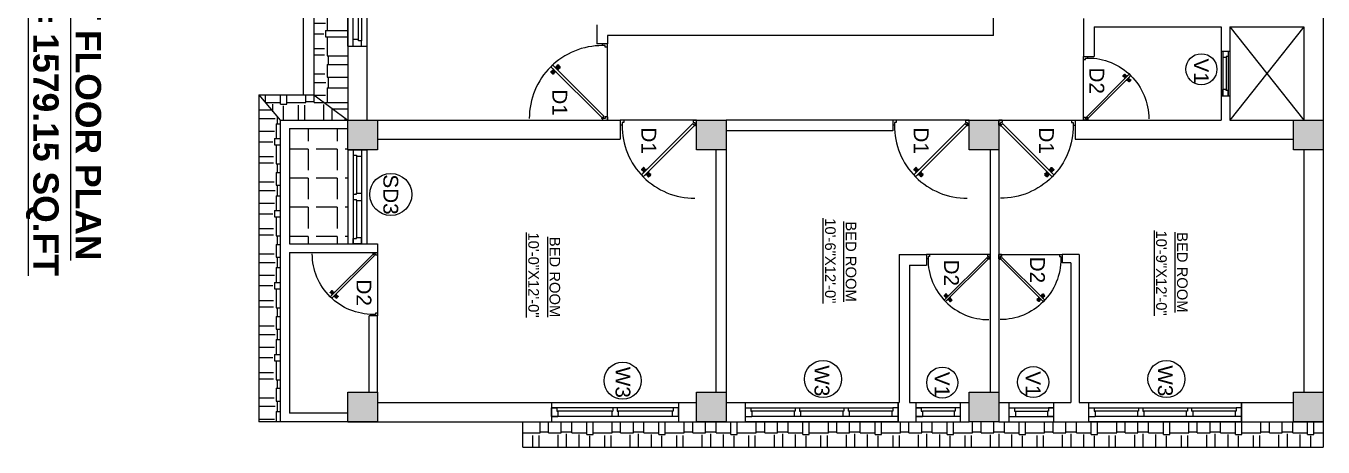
# Model space of a CAD drawing. Header units: inches. Extents: x 1397 to 20304, y -27267 to -746.
# Drawn here: x 18071 to 18683, y -19488 to -19289 of the extents above; entities that cross this region are included whole.
import ezdxf

# ---------------------------------------------------------------- set-up
doc = ezdxf.new("R2010")
doc.units = ezdxf.units.IN
doc.header["$LTSCALE"] = 17
doc.header["$MEASUREMENT"] = 0
for name, color, linetype, lineweight in [('25 BOT BAR', 12, 'Continuous', 25), ('DOOR & WIN', 1, 'Continuous', 25), ('OUTLINE', 1, 'Continuous', 25), ('PUERTAS', 7, 'Continuous', 9), ('TEXT', 231, 'Continuous', 20), ('WINDOW FRAME PLAN', 162, 'Continuous', 18)]:
    doc.layers.add(name, color=color, linetype=linetype, lineweight=lineweight)
doc.styles.add('DIMTEXT', font='arial.ttf', dxfattribs={"height": 6})
pattern_1 = [(360, (37076.872, -9005.189), (25.5, 12), [6, -5, 7, -3, 9, -4]), (360, (37082.872, -9004.689), (25.5, 12), [5, -19, 4, -6]), (360, (37094.872, -9005.939), (25.5, 12), [3, -31]), (90, (37076.872, -9005.189), (-8.5, 12), [11.5, -36.5]), (90, (37082.872, -9005.189), (-8.5, 12), [11.25, -36.75]), (90, (37087.872, -9005.189), (-8.5, 12), [10.5, -37.5]), (90, (37094.872, -9005.939), (-8.5, 12), [11.5, -36.5]), (90, (37097.872, -9005.939), (-8.5, 12), [11.5, -36.5]), (90, (37106.872, -9005.189), (-8.5, 12), [11, -37])]
pattern_2 = [(270, (37076.872, -9005.189), (12, -25.5), [6, -5, 7, -3, 9, -4]), (270, (37077.372, -9011.189), (12, -25.5), [5, -19, 4, -6]), (270, (37076.122, -9023.189), (12, -25.5), [3, -31]), (360, (37076.872, -9005.189), (12, 8.5), [11.5, -36.5]), (360, (37076.872, -9011.189), (12, 8.5), [11.25, -36.75]), (360, (37076.872, -9016.189), (12, 8.5), [10.5, -37.5]), (360, (37076.122, -9023.189), (12, 8.5), [11.5, -36.5]), (360, (37076.122, -9026.189), (12, 8.5), [11.5, -36.5]), (360, (37076.872, -9035.189), (12, 8.5), [11, -37])]

# ---------------------------------------------------------------- blocks, each defined once
blk = doc.blocks.new('ffddd')
at = {"layer": 'DOOR & WIN'}
for p, q in [((-13345.31, -2388.07), (-13345.31, -2316.07)), ((-13336.31, -2316.07), (-13345.31, -2316.07)), ((-13336.31, -2316.07), (-13336.31, -2388.07)), ((-13336.31, -2388.07), (-13345.31, -2388.07)), ((-13336.31, -2388.07), (-13345.31, -2388.07))]:
    blk.add_line(p, q, dxfattribs=at)
at = {"layer": 'WINDOW FRAME PLAN'}
for p, q in [((-13342.81, -2316.07), (-13342.81, -2318.57)), ((-13342.81, -2385.57), (-13342.81, -2318.57)), ((-13342.81, -2318.57), (-13341.31, -2318.57)), ((-13341.31, -2318.57), (-13341.31, -2319.07)), ((-13338.81, -2316.07), (-13338.81, -2319.07)), ((-13341.31, -2319.07), (-13341.31, -2339.57)), ((-13341.31, -2319.07), (-13338.81, -2319.07)), ((-13338.81, -2319.07), (-13338.81, -2385.07)), ((-13342.81, -2339.57), (-13341.31, -2339.57)), ((-13342.81, -2341.57), (-13341.31, -2341.57)), ((-13341.31, -2339.07), (-13338.81, -2339.07)), ((-13341.31, -2341.57), (-13341.31, -2342.07)), ((-13341.31, -2341.57), (-13341.31, -2362.57)), ((-13341.31, -2342.07), (-13338.81, -2342.07)), ((-13342.81, -2362.57), (-13341.31, -2362.57)), ((-13342.81, -2364.57), (-13341.31, -2364.57)), ((-13341.31, -2362.07), (-13338.81, -2362.07)), ((-13341.31, -2362.57), (-13341.31, -2362.07)), ((-13341.31, -2364.57), (-13341.31, -2385.57)), ((-13341.31, -2365.07), (-13338.81, -2365.07)), ((-13342.81, -2388.07), (-13342.81, -2385.57)), ((-13342.81, -2385.57), (-13341.31, -2385.57)), ((-13341.31, -2385.07), (-13338.81, -2385.07)), ((-13341.31, -2385.57), (-13341.31, -2385.07)), ((-13338.81, -2388.07), (-13338.81, -2385.07))]:
    blk.add_line(p, q, dxfattribs=at)
blk = doc.blocks.new('3ft')
at = {"layer": 'PUERTAS', "color": 6}
for p, q in [((1.01, 2.52), (25.23, 26.74)), ((26.05, 25.92), (1.77, 1.64)), ((26.05, 25.92), (25.23, 26.74)), ((0, 2.4), (0, 0)), ((0.72, 2.4), (0, 2.4)), ((1.6, 0), (0, 0)), ((0.72, 1.52), (0.72, 2.44)), ((0.8, 1.52), (0.72, 1.52)), ((0.8, 1.52), (0.8, 2.41)), ((0.8, 1.2), (0.8, 1.52)), ((1.6, 1.2), (0.8, 1.2)), ((1.57, 1.84), (0.94, 2.47)), ((1.63, 1.89), (0.97, 2.55)), ((1.63, 1.89), (1.57, 1.84)), ((1.77, 1.64), (1.57, 1.84)), ((1.6, 0), (1.6, 1.2)), ((34.4, 0), (34.4, 1.2)), ((34.4, 1.2), (35.2, 1.2)), ((34.4, 0), (36, 0)), ((35.2, 1.2), (35.2, 2.4)), ((35.2, 2.4), (36, 2.4)), ((36, 0), (36, 2.4))]:
    blk.add_line(p, q, dxfattribs=at)
at = {"layer": 'PUERTAS', "color": 8}
for p, q in [((22.57, 24.94), (21.65, 25.68)), ((22.63, 24.99), (21.69, 25.75)), ((22.74, 25.1), (21.84, 25.9)), ((22.13, 26.28), (21.98, 26.13)), ((22.88, 25.24), (22.01, 26.06)), ((22.13, 26.28), (22.27, 26.42)), ((22.29, 26.41), (22.27, 26.42)), ((23.16, 25.52), (22.34, 26.39)), ((23.3, 25.66), (22.5, 26.56)), ((23.41, 25.77), (22.65, 26.71)), ((22.69, 24.32), (23.02, 24.83)), ((23.46, 25.83), (22.72, 26.75)), ((22.95, 24.96), (22.84, 25.07)), ((22.98, 24.99), (22.86, 25.1)), ((23.03, 25.04), (22.91, 25.15)), ((22.91, 24.53), (23.1, 24.91)), ((23.11, 25.12), (22.99, 25.23)), ((23.13, 24.76), (23.18, 24.99)), ((23.28, 25.3), (23.17, 25.41)), ((23.36, 25.37), (23.25, 25.49)), ((23.31, 24.94), (23.28, 25.08)), ((23.41, 25.43), (23.3, 25.54)), ((23.46, 25.09), (23.32, 25.13)), ((23.44, 25.45), (23.33, 25.56)), ((23.64, 25.27), (23.41, 25.22)), ((23.87, 25.49), (23.49, 25.3)), ((24.08, 25.71), (23.57, 25.38)), ((24.8, 24.56), (24.61, 24.18)), ((25.02, 24.77), (24.68, 24.26)), ((23.63, 23.38), (24.14, 23.72)), ((23.84, 23.6), (24.22, 23.79)), ((24.07, 23.82), (24.3, 23.88)), ((24.25, 24), (24.39, 23.97)), ((24.25, 23.26), (24.99, 22.34)), ((24.27, 23.64), (24.38, 23.53)), ((24.3, 23.67), (24.41, 23.56)), ((24.3, 23.32), (25.06, 22.38)), ((24.35, 23.72), (24.46, 23.61)), ((24.4, 24.15), (24.43, 24.01)), ((24.41, 23.43), (25.2, 22.53)), ((24.43, 23.8), (24.54, 23.69)), ((24.58, 24.33), (24.52, 24.1)), ((24.55, 23.57), (25.37, 22.7)), ((24.6, 23.97), (24.72, 23.86)), ((24.68, 24.05), (24.79, 23.94)), ((24.73, 24.1), (24.85, 23.99)), ((24.76, 24.13), (24.87, 24.02)), ((24.83, 23.85), (25.7, 23.03)), ((24.97, 23.99), (25.87, 23.2)), ((25.08, 24.1), (26.02, 23.34)), ((25.14, 24.15), (26.06, 23.41)), ((25.58, 22.82), (25.43, 22.67)), ((25.58, 22.82), (25.73, 22.97)), ((25.72, 22.98), (25.73, 22.97)), ((0, 0), (36, 0))]:
    blk.add_line(p, q, dxfattribs=at)
at = {"layer": 'PUERTAS', "color": 1}
for p, q in [((21.67, 25.73), (22.17, 26.23)), ((22.49, 24.95), (21.67, 25.61)), ((21.7, 25.82), (22.14, 26.26)), ((21.73, 25.79), (21.7, 25.82)), ((22.58, 26.7), (22.14, 26.26)), ((22.67, 26.73), (22.17, 26.23)), ((22.61, 26.67), (22.58, 26.7)), ((22.6, 24.96), (23.02, 25.38)), ((22.61, 24.25), (22.92, 24.72)), ((22.7, 25.07), (22.71, 25.06)), ((23.45, 25.91), (22.79, 26.73)), ((22.82, 25.06), (23.08, 25.32)), ((22.94, 24.95), (22.83, 25.07)), ((22.92, 24.72), (22.92, 24.72)), ((22.93, 24.94), (23.19, 25.21)), ((22.93, 24.84), (22.93, 24.83)), ((23.44, 25.81), (23.02, 25.38)), ((23.34, 25.58), (23.08, 25.32)), ((23.46, 25.47), (23.19, 25.21)), ((23.33, 25.7), (23.34, 25.69)), ((23.45, 25.46), (23.33, 25.57)), ((23.57, 25.47), (23.57, 25.47)), ((24.15, 25.79), (23.68, 25.48)), ((23.68, 25.48), (23.68, 25.48)), ((24.27, 25.78), (24.26, 25.79)), ((25.1, 24.84), (24.79, 24.38)), ((25.09, 24.96), (25.1, 24.95)), ((22.62, 24.13), (22.61, 24.14)), ((23.44, 23.31), (23.45, 23.3)), ((23.56, 23.3), (24.03, 23.61)), ((24.03, 23.61), (24.03, 23.62)), ((24.14, 23.62), (24.14, 23.62)), ((24.25, 23.62), (24.51, 23.89)), ((24.26, 23.29), (24.69, 23.71)), ((24.26, 23.63), (24.37, 23.52)), ((24.26, 23.18), (24.92, 22.37)), ((24.37, 23.52), (24.63, 23.77)), ((24.37, 23.4), (24.37, 23.4)), ((24.78, 24.15), (24.51, 23.89)), ((24.89, 24.03), (24.63, 23.77)), ((25.11, 24.14), (24.69, 23.71)), ((24.77, 24.14), (24.88, 24.03)), ((24.79, 24.38), (24.78, 24.37)), ((24.78, 24.26), (24.78, 24.26)), ((25, 24.03), (25, 24.03)), ((25.04, 22.36), (25.54, 22.86)), ((25.1, 22.42), (25.13, 22.39)), ((25.13, 22.39), (25.57, 22.83)), ((25.22, 24.14), (26.03, 23.48)), ((26.04, 23.37), (25.54, 22.86)), ((26.01, 23.27), (25.57, 22.83)), ((25.98, 23.3), (26.01, 23.27))]:
    blk.add_line(p, q, dxfattribs=at)
at = {"layer": 'PUERTAS', "color": 2}
for p, q in [((21.99, 26.11), (21.98, 26.13)), ((25.42, 22.68), (25.43, 22.67))]:
    blk.add_line(p, q, dxfattribs=at)
at = {"layer": 'PUERTAS', "color": 6}
for radius in [0.155, 0.0752]:
    blk.add_circle((0.82, 2.56), radius, dxfattribs=at)
blk.add_arc((0.82, 2.56), 34.38, 359.72845, 90.03333, dxfattribs=at)
at = {"layer": 'PUERTAS', "color": 1}
for centre, start, end in [((22.54, 25.01), 231.07637, 315), ((22.73, 26.68), 38.92363, 135), ((22.77, 25.12), 225, 315), ((22.99, 24.89), 135, 219.74275), ((22.87, 24.78), 315, 39.74275), ((23.28, 25.63), 315, 45), ((23.39, 25.86), 315, 38.92363), ((23.51, 25.41), 50.25725, 135), ((23.62, 25.53), 230.25725, 315), ((24.2, 25.73), 45, 135), ((25.04, 24.89), 315, 45), ((22.67, 24.2), 135, 225), ((23.51, 23.36), 225, 315), ((24.09, 23.56), 50.25725, 135), ((24.2, 23.68), 230.25725, 315), ((24.32, 23.23), 135, 218.92363), ((24.42, 23.46), 135, 225), ((24.84, 24.31), 135, 219.74275), ((24.72, 24.21), 315, 39.74275), ((24.94, 23.98), 45, 135), ((24.98, 22.42), 218.92363, 315), ((25.17, 24.08), 51.07637, 135), ((25.98, 23.42), 315, 51.07637)]:
    blk.add_arc(centre, 0.08, start, end, dxfattribs=at)
blk = doc.blocks.new('*U2802')
at = {"color": 3, "xscale": -1}
blk.add_blockref('3ft', (42, 0), dxfattribs=at)
blk = doc.blocks.new('2ft6in')
at = {"layer": 'PUERTAS', "color": 2}
for p, q in [((0.84, 2.1), (21.02, 22.28)), ((21.71, 21.6), (1.47, 1.37)), ((18.33, 21.76), (18.31, 21.77)), ((21.71, 21.6), (21.02, 22.28)), ((21.18, 18.9), (21.2, 18.89)), ((0, 2), (0, 0)), ((0.6, 2), (0, 2)), ((1.33, 0), (0, 0)), ((0.6, 1.26), (0.6, 2.04)), ((0.67, 1.26), (0.6, 1.26)), ((0.67, 1.26), (0.67, 2.01)), ((0.67, 1), (0.67, 1.26)), ((1.33, 1), (0.67, 1)), ((1.31, 1.53), (0.79, 2.06)), ((1.36, 1.58), (0.81, 2.12)), ((1.36, 1.58), (1.31, 1.53)), ((1.47, 1.37), (1.31, 1.53)), ((1.33, 0), (1.33, 1)), ((28.67, 0), (28.67, 1)), ((28.67, 1), (29.33, 1)), ((28.67, 0), (30, 0)), ((29.33, 1), (29.33, 2)), ((29.33, 2), (30, 2)), ((30, 0), (30, 2))]:
    blk.add_line(p, q, dxfattribs=at)
at = {"layer": 'PUERTAS', "color": 8}
for p, q in [((18.81, 20.78), (18.04, 21.4)), ((18.86, 20.83), (18.08, 21.46)), ((18.95, 20.92), (18.2, 21.58)), ((18.44, 21.9), (18.31, 21.77)), ((19.07, 21.03), (18.34, 21.72)), ((18.44, 21.9), (18.56, 22.02)), ((18.58, 22.01), (18.56, 22.02)), ((19.3, 21.26), (18.61, 22)), ((19.42, 21.38), (18.75, 22.14)), ((19.51, 21.48), (18.88, 22.26)), ((18.91, 20.27), (19.19, 20.69)), ((19.55, 21.53), (18.93, 22.3)), ((19.13, 20.8), (19.03, 20.9)), ((19.15, 20.82), (19.05, 20.92)), ((19.09, 20.44), (19.25, 20.76)), ((19.19, 20.87), (19.1, 20.96)), ((19.25, 20.93), (19.16, 21.02)), ((19.28, 20.63), (19.32, 20.83)), ((19.4, 21.08), (19.31, 21.17)), ((19.47, 21.15), (19.38, 21.24)), ((19.43, 20.78), (19.4, 20.9)), ((19.51, 21.19), (19.42, 21.28)), ((19.55, 20.91), (19.43, 20.94)), ((19.53, 21.21), (19.44, 21.3)), ((19.7, 21.06), (19.51, 21.01)), ((19.89, 21.24), (19.58, 21.08)), ((20.07, 21.42), (19.64, 21.15)), ((19.69, 19.49), (20.12, 19.76)), ((19.87, 19.67), (20.18, 19.83)), ((20.06, 19.85), (20.25, 19.9)), ((20.21, 20), (20.33, 19.97)), ((20.21, 19.38), (20.83, 18.61)), ((20.23, 19.7), (20.32, 19.61)), ((20.25, 19.72), (20.34, 19.63)), ((20.25, 19.43), (20.88, 18.65)), ((20.29, 19.76), (20.38, 19.67)), ((20.33, 20.13), (20.36, 20.01)), ((20.34, 19.53), (21, 18.77)), ((20.36, 19.83), (20.45, 19.74)), ((20.48, 20.28), (20.44, 20.08)), ((20.46, 19.64), (21.14, 18.91)), ((20.5, 19.98), (20.6, 19.89)), ((20.67, 20.47), (20.51, 20.15)), ((20.85, 20.64), (20.57, 20.22)), ((20.57, 20.04), (20.66, 19.95)), ((20.61, 20.09), (20.7, 19.99)), ((20.63, 20.11), (20.72, 20.01)), ((20.69, 19.87), (21.42, 19.19)), ((20.81, 19.99), (21.56, 19.33)), ((20.9, 20.08), (21.68, 19.45)), ((20.95, 20.13), (21.72, 19.51)), ((21.32, 19.01), (21.2, 18.89)), ((21.32, 19.01), (21.44, 19.14)), ((21.43, 19.15), (21.44, 19.14)), ((0, 0), (30, 0))]:
    blk.add_line(p, q, dxfattribs=at)
at = {"layer": 'PUERTAS', "color": 1}
for p, q in [((18.06, 21.44), (18.48, 21.86)), ((18.74, 20.79), (18.06, 21.34)), ((18.08, 21.51), (18.45, 21.88)), ((18.11, 21.49), (18.08, 21.51)), ((18.82, 22.25), (18.45, 21.88)), ((18.9, 22.28), (18.48, 21.86)), ((18.84, 22.23), (18.82, 22.25)), ((18.83, 20.8), (19.18, 21.15)), ((18.84, 20.21), (19.1, 20.6)), ((18.85, 20.11), (18.84, 20.12)), ((18.92, 20.89), (18.93, 20.88)), ((19.54, 21.59), (18.99, 22.27)), ((19.02, 20.88), (19.24, 21.1)), ((19.12, 20.8), (19.03, 20.89)), ((19.1, 20.7), (19.11, 20.69)), ((19.1, 20.6), (19.1, 20.6)), ((19.11, 20.79), (19.33, 21.01)), ((19.54, 21.5), (19.18, 21.15)), ((19.45, 21.31), (19.24, 21.1)), ((19.55, 21.22), (19.33, 21.01)), ((19.45, 21.41), (19.45, 21.41)), ((19.54, 21.22), (19.45, 21.31)), ((19.53, 19.43), (19.54, 19.42)), ((19.64, 21.23), (19.64, 21.23)), ((19.64, 19.42), (20.02, 19.67)), ((19.74, 21.24), (19.73, 21.23)), ((20.12, 21.49), (19.74, 21.24)), ((20.02, 19.67), (20.03, 19.68)), ((20.12, 19.68), (20.12, 19.68)), ((20.21, 19.69), (20.43, 19.9)), ((20.22, 21.48), (20.22, 21.49)), ((20.22, 19.41), (20.57, 19.76)), ((20.22, 19.69), (20.31, 19.6)), ((20.22, 19.32), (20.76, 18.64)), ((20.31, 19.6), (20.52, 19.81)), ((20.31, 19.5), (20.31, 19.5)), ((20.65, 20.12), (20.43, 19.9)), ((20.74, 20.03), (20.52, 19.81)), ((20.93, 20.11), (20.57, 19.76)), ((20.64, 20.11), (20.73, 20.02)), ((20.66, 20.31), (20.65, 20.31)), ((20.65, 20.21), (20.65, 20.22)), ((20.91, 20.7), (20.66, 20.31)), ((20.84, 20.02), (20.83, 20.03)), ((20.86, 18.63), (21.28, 19.05)), ((20.91, 20.8), (20.91, 20.79)), ((20.91, 18.68), (20.94, 18.66)), ((20.94, 18.66), (21.31, 19.03)), ((21.02, 20.12), (21.7, 19.57)), ((21.7, 19.47), (21.28, 19.05)), ((21.67, 19.4), (21.31, 19.03)), ((21.65, 19.42), (21.67, 19.4))]:
    blk.add_line(p, q, dxfattribs=at)
at = {"layer": 'PUERTAS', "color": 2}
for radius in [0.129, 0.0627]:
    blk.add_circle((0.68, 2.14), radius, dxfattribs=at)
at = {"layer": 'PUERTAS', "color": 8}
blk.add_arc((0.68, 2.14), 28.65, 359.72845, 90.03333, dxfattribs=at)
at = {"layer": 'PUERTAS', "color": 1}
for centre, start, end in [((18.78, 20.84), 231.07637, 315), ((18.89, 20.16), 135, 225), ((18.94, 22.23), 38.92363, 135), ((18.97, 20.93), 225, 315), ((19.16, 20.74), 135, 219.74275), ((19.06, 20.65), 315, 39.74275), ((19.4, 21.36), 315, 45), ((19.49, 21.55), 315, 38.92363), ((19.59, 19.47), 225, 315), ((19.6, 21.18), 50.25725, 135), ((19.68, 21.28), 230.25725, 315), ((20.07, 19.63), 50.25725, 135), ((20.17, 21.44), 45, 135), ((20.16, 19.73), 230.25725, 315), ((20.27, 19.36), 135, 218.92363), ((20.35, 19.55), 135, 225), ((20.7, 20.26), 135, 219.74275), ((20.6, 20.17), 315, 39.74275), ((20.78, 19.98), 45, 135), ((20.82, 18.68), 218.92363, 315), ((20.87, 20.75), 315, 45), ((20.98, 20.07), 51.07637, 135), ((21.65, 19.52), 315, 51.07637)]:
    blk.add_arc(centre, 0.0667, start, end, dxfattribs=at)
blk = doc.blocks.new('*U2794')
at = {"color": 3, "xscale": -1}
blk.add_blockref('2ft6in', (42, 0), dxfattribs=at)
blk = doc.blocks.new("5'")
at = {"layer": 'WINDOW FRAME PLAN'}
for p, q in [((10026.35, -7897.24), (10086.35, -7897.24)), ((10026.35, -7897.24), (10026.35, -7901.24)), ((10026.35, -7897.24), (10029.35, -7897.24)), ((10029.35, -7899.74), (10029.35, -7897.24)), ((10054.85, -7899.74), (10054.85, -7897.24)), ((10054.85, -7897.24), (10057.85, -7897.24)), ((10057.85, -7899.74), (10057.85, -7897.24)), ((10086.35, -7897.24), (10083.35, -7897.24)), ((10083.35, -7899.74), (10083.35, -7897.24)), ((10086.35, -7897.24), (10086.35, -7901.24)), ((10026.35, -7901.24), (10086.35, -7901.24)), ((10026.35, -7901.24), (10028.85, -7901.24)), ((10028.85, -7901.24), (10028.85, -7899.74)), ((10028.85, -7899.74), (10029.35, -7899.74)), ((10029.35, -7899.74), (10054.85, -7899.74)), ((10055.35, -7899.74), (10054.85, -7899.74)), ((10055.35, -7901.24), (10055.35, -7899.74)), ((10057.35, -7901.24), (10057.35, -7899.74)), ((10057.85, -7899.74), (10057.35, -7899.74)), ((10057.85, -7899.74), (10083.35, -7899.74)), ((10083.85, -7899.74), (10083.35, -7899.74)), ((10083.85, -7901.24), (10083.85, -7899.74)), ((10086.35, -7901.24), (10083.85, -7901.24))]:
    blk.add_line(p, q, dxfattribs=at)
blk = doc.blocks.new('DFFDFD')
at = {"layer": 'DOOR & WIN'}
for p, q in [((-13646.78, -2252.33), (-13646.78, -2168.33)), ((-13637.78, -2168.33), (-13646.78, -2168.33)), ((-13637.78, -2168.33), (-13637.78, -2252.33)), ((-13637.78, -2252.33), (-13646.78, -2252.33)), ((-13637.78, -2252.33), (-13646.78, -2252.33))]:
    blk.add_line(p, q, dxfattribs=at)
at = {"layer": 'WINDOW FRAME PLAN'}
for p, q in [((-13644.28, -2168.33), (-13644.28, -2170.83)), ((-13644.28, -2249.83), (-13644.28, -2170.83)), ((-13644.28, -2170.83), (-13642.78, -2170.83)), ((-13642.78, -2170.83), (-13642.78, -2171.33)), ((-13642.78, -2171.33), (-13642.78, -2197.83)), ((-13642.78, -2171.33), (-13640.28, -2171.33)), ((-13640.28, -2168.33), (-13640.28, -2171.33)), ((-13640.28, -2171.33), (-13640.28, -2249.33)), ((-13644.28, -2197.83), (-13642.78, -2197.83)), ((-13644.28, -2199.83), (-13642.78, -2199.83)), ((-13642.78, -2197.33), (-13640.28, -2197.33)), ((-13642.78, -2199.83), (-13642.78, -2200.33)), ((-13642.78, -2199.83), (-13642.78, -2220.83)), ((-13642.78, -2200.33), (-13640.28, -2200.33)), ((-13644.28, -2220.83), (-13642.78, -2220.83)), ((-13642.78, -2220.33), (-13640.28, -2220.33)), ((-13642.78, -2220.83), (-13642.78, -2220.33)), ((-13644.28, -2222.83), (-13642.78, -2222.83)), ((-13642.78, -2222.83), (-13642.78, -2249.33)), ((-13642.78, -2223.33), (-13640.28, -2223.33)), ((-13644.28, -2252.33), (-13644.28, -2249.83)), ((-13644.28, -2249.83), (-13642.78, -2249.83)), ((-13642.78, -2249.33), (-13640.28, -2249.33)), ((-13642.78, -2249.83), (-13642.78, -2249.33)), ((-13640.28, -2252.33), (-13640.28, -2249.33))]:
    blk.add_line(p, q, dxfattribs=at)
blk = doc.blocks.new('*U3074')
at = {"color": 3}
blk.add_blockref('2ft6in', (0, 0), dxfattribs=at)

msp = doc.modelspace()

# ---------------------------------------------------------------- hatches: boundary and pattern name
at = {"layer": 'DOOR & WIN'}
h = msp.add_hatch(color=256, dxfattribs=at)
h.dxf.hatch_style = 1
h.paths.add_polyline_path([(18236.71, -19347.48), (18236.71, -19333.48), (18222.71, -19333.48), (18222.71, -19347.48)])
h = msp.add_hatch(color=256, dxfattribs=at)
h.dxf.hatch_style = 1
h.paths.add_polyline_path([(18401.23, -19347.48), (18401.23, -19333.48), (18387.23, -19333.48), (18387.23, -19347.48)])
h = msp.add_hatch(color=256, dxfattribs=at)
h.dxf.hatch_style = 1
h.paths.add_polyline_path([(18529.71, -19347.48), (18529.71, -19333.48), (18515.71, -19333.48), (18515.71, -19347.48)])
h = msp.add_hatch(color=256, dxfattribs=at)
h.dxf.hatch_style = 1
h.paths.add_polyline_path([(18682.71, -19347.48), (18682.71, -19333.48), (18668.71, -19333.48), (18668.71, -19347.48)])
h = msp.add_hatch(color=256, dxfattribs=at)
h.dxf.hatch_style = 1
h.paths.add_polyline_path([(18236.71, -19475.94), (18236.71, -19461.94), (18222.71, -19461.94), (18222.71, -19475.94)])
h = msp.add_hatch(color=256, dxfattribs=at)
h.dxf.hatch_style = 1
h.paths.add_polyline_path([(18401.23, -19475.94), (18401.23, -19461.94), (18387.23, -19461.94), (18387.23, -19475.94)])
h = msp.add_hatch(color=256, dxfattribs=at)
h.dxf.hatch_style = 1
h.paths.add_polyline_path([(18529.71, -19475.94), (18529.71, -19461.94), (18515.71, -19461.94), (18515.71, -19475.94)])
h = msp.add_hatch(color=256, dxfattribs=at)
h.dxf.hatch_style = 1
h.paths.add_polyline_path([(18682.71, -19475.94), (18682.71, -19461.94), (18668.71, -19461.94), (18668.71, -19475.94)])
at = {"layer": 'OUTLINE'}
h = msp.add_hatch(dxfattribs=at)
h.set_pattern_fill('AR-RSHKE', color=8, angle=270)
h.set_pattern_definition(pattern_2)
h.paths.add_polyline_path([(18222.71, -19333.48), (18222.71, -19179.48), (18222.71, -19165.48), (18222.71, -19151.04), (18206.71, -19151.04), (18206.71, -19321.48)])
h = msp.add_hatch(dxfattribs=at)
h.set_pattern_fill('AR-RSHKE', color=8, angle=270)
h.set_pattern_definition(pattern_2)
h.paths.add_polyline_path([(18180.71, -19475.94), (18190.71, -19475.94), (18190.71, -19333.48), (18180.71, -19321.48)])
h = msp.add_hatch(dxfattribs=at)
h.set_pattern_fill('AR-RSHKE', color=8, angle=360)
h.set_pattern_definition(pattern_1)
h.paths.add_polyline_path([(18180.71, -19321.48), (18190.71, -19333.48), (18222.71, -19333.48), (18206.71, -19321.48)])
h = msp.add_hatch(dxfattribs=at)
h.set_pattern_fill('ANGLE', color=8, scale=50, angle=180)
h.set_pattern_definition([(180, (32448.947, -39752.144), (-2e-15, -13.75), [10, -3.75]), (270, (32448.947, -39752.144), (13.75, -3e-15), [10, -3.75])])
h.paths.add_polyline_path([(18222.71, -19391.94), (18222.71, -19347.48), (18222.71, -19337.48), (18195.21, -19337.48), (18195.21, -19391.94)])
h = msp.add_hatch(dxfattribs=at)
h.set_pattern_fill('AR-RSHKE', color=8, angle=360)
h.set_pattern_definition(pattern_1)
h.paths.add_polyline_path([(18682.71, -19487.94), (18682.71, -19475.94), (18668.71, -19475.94), (18529.71, -19475.94), (18515.71, -19475.94), (18305.23, -19475.94), (18305.23, -19487.94)])

# ---------------------------------------------------------------- linework, layer by layer
at = {"layer": '25 BOT BAR'}
for p, q in [((18527.21, -19293.48), (18527.21, -19179.48)), ((18201.71, -19321.48), (18201.71, -19274.94)), ((18569.71, -19285.48), (18569.71, -19303.48)), ((18340.23, -19288.48), (18340.23, -19297.48)), ((18574.71, -19289.48), (18574.71, -19303.48)), ((18638.71, -19289.48), (18673.71, -19333.48)), ((18673.71, -19289.48), (18638.71, -19333.48)), ((18345.23, -19297.48), (18340.23, -19297.48)), ((18527.21, -19293.48), (18345.23, -19293.48)), ((18345.23, -19293.48), (18345.23, -19297.48)), ((18569.71, -19303.48), (18574.71, -19303.48)), ((18634.71, -19300.98), (18638.71, -19300.98)), ((18180.71, -19321.48), (18206.71, -19321.48)), ((18180.71, -19321.48), (18190.71, -19333.48)), ((18206.71, -19321.48), (18222.71, -19333.48)), ((18634.71, -19321.98), (18638.71, -19321.98)), ((18190.71, -19333.48), (18222.71, -19333.48)), ((18351.23, -19333.48), (18351.23, -19342.48)), ((18479.71, -19333.48), (18401.23, -19333.48)), ((18479.71, -19333.48), (18479.71, -19338.48)), ((18565.71, -19333.48), (18565.71, -19342.48)), ((18195.21, -19337.48), (18222.71, -19337.48)), ((18479.71, -19338.48), (18401.23, -19338.48)), ((18222.71, -19347.48), (18222.71, -19391.94)), ((18222.71, -19347.48), (18231.71, -19347.48)), ((18231.71, -19347.48), (18231.71, -19391.94)), ((18396.23, -19347.48), (18396.23, -19461.94)), ((18401.23, -19347.48), (18401.23, -19461.94)), ((18195.21, -19391.94), (18222.71, -19391.94)), ((18222.71, -19391.94), (18231.71, -19391.94)), ((18231.71, -19391.94), (18236.71, -19391.94)), ((18236.71, -19391.94), (18236.71, -19395.94)), ((18195.21, -19395.94), (18236.71, -19395.94)), ((18482.71, -19396.94), (18495.71, -19396.94)), ((18495.71, -19396.94), (18495.71, -19401.94)), ((18567.71, -19396.94), (18559.71, -19396.94)), ((18559.71, -19396.94), (18559.71, -19400.94)), ((18563.71, -19400.94), (18559.71, -19400.94)), ((18487.71, -19401.94), (18495.71, -19401.94)), ((18232.71, -19461.94), (18232.71, -19425.94)), ((18236.71, -19425.94), (18232.71, -19425.94)), ((18236.71, -19461.94), (18236.71, -19425.94)), ((18318.71, -19466.94), (18318.71, -19475.94)), ((18378.71, -19466.94), (18378.71, -19475.94)), ((18490.71, -19475.94), (18490.71, -19466.94)), ((18511.71, -19475.94), (18511.71, -19466.94)), ((18534.71, -19475.94), (18534.71, -19466.94)), ((18555.71, -19475.94), (18555.71, -19466.94)), ((18222.71, -19471.94), (18195.21, -19471.94)), ((18222.71, -19475.94), (18180.71, -19475.94)), ((18305.23, -19487.94), (18305.23, -19475.94)), ((18682.71, -19475.94), (18682.71, -19487.94))]:
    msp.add_line(p, q, dxfattribs=at)
msp.add_circle((18242.96, -19368.59), 9.93, dxfattribs=at)
at = {"layer": 'DOOR & WIN'}
for p, q in [((18206.71, -18999.48), (18206.71, -19321.48)), ((18682.71, -19165.48), (18682.71, -19475.94)), ((18222.71, -19179.48), (18222.71, -19333.48)), ((18231.71, -19214.48), (18231.71, -19333.48)), ((18634.71, -19289.48), (18634.71, -19333.48)), ((18638.71, -19289.48), (18638.71, -19333.48)), ((18673.71, -19289.48), (18673.71, -19333.48)), ((18180.71, -19321.48), (18180.71, -19475.94)), ((18190.71, -19333.48), (18190.71, -19475.94)), ((18236.71, -19333.48), (18345.23, -19333.48)), ((18345.23, -19333.48), (18351.23, -19333.48)), ((18195.21, -19337.48), (18195.21, -19391.94)), ((18236.71, -19342.48), (18351.23, -19342.48)), ((18525.71, -19347.48), (18525.71, -19461.94)), ((18529.71, -19347.48), (18529.71, -19461.94)), ((18673.71, -19347.48), (18673.71, -19461.94)), ((18195.21, -19395.94), (18195.21, -19471.94)), ((18482.71, -19396.94), (18482.71, -19466.94)), ((18563.71, -19400.94), (18563.71, -19466.94)), ((18567.71, -19396.94), (18567.71, -19466.94)), ((18487.71, -19401.94), (18487.71, -19466.94)), ((18236.71, -19466.94), (18387.23, -19466.94)), ((18401.23, -19466.94), (18482.71, -19466.94)), ((18487.71, -19466.94), (18515.71, -19466.94)), ((18529.71, -19466.94), (18563.71, -19466.94)), ((18567.71, -19466.94), (18668.71, -19466.94)), ((18222.71, -19475.94), (18515.71, -19475.94)), ((18529.71, -19475.94), (18682.71, -19475.94)), ((18305.23, -19487.94), (18682.71, -19487.94))]:
    msp.add_line(p, q, dxfattribs=at)
at = {"layer": 'OUTLINE'}
for p, q in [((18574.71, -19289.48), (18634.71, -19289.48)), ((18638.71, -19289.48), (18673.71, -19289.48)), ((18565.71, -19333.48), (18569.71, -19333.48)), ((18569.71, -19333.48), (18634.71, -19333.48)), ((18638.71, -19333.48), (18668.71, -19333.48)), ((18565.71, -19342.48), (18668.71, -19342.48)), ((18482.23, -19466.94), (18482.23, -19475.94)), ((18644.21, -19466.94), (18644.21, -19475.94))]:
    msp.add_line(p, q, dxfattribs=at)
for points in [[(18236.71, -19333.48), (18236.71, -19347.48), (18222.71, -19347.48), (18222.71, -19333.48)], [(18401.23, -19333.48), (18401.23, -19347.48), (18387.23, -19347.48), (18387.23, -19333.48)], [(18529.71, -19333.48), (18529.71, -19347.48), (18515.71, -19347.48), (18515.71, -19333.48)], [(18682.71, -19333.48), (18682.71, -19347.48), (18668.71, -19347.48), (18668.71, -19333.48)], [(18236.71, -19461.94), (18236.71, -19475.94), (18222.71, -19475.94), (18222.71, -19461.94)], [(18401.23, -19461.94), (18401.23, -19475.94), (18387.23, -19475.94), (18387.23, -19461.94)], [(18529.71, -19461.94), (18529.71, -19475.94), (18515.71, -19475.94), (18515.71, -19461.94)], [(18682.71, -19461.94), (18682.71, -19475.94), (18668.71, -19475.94), (18668.71, -19461.94)]]:
    msp.add_lwpolyline(points, close=True, dxfattribs=at)
at = {"layer": 'TEXT'}
for centre, radius in [((18625.31, -19309.45), 7.35), ((18352.31, -19456.58), 8.75), ((18446.84, -19455.8), 8.75), ((18503.1, -19457.49), 7.35), ((18546, -19457.21), 7.35), ((18608.83, -19455.8), 8.75)]:
    msp.add_circle(centre, radius, dxfattribs=at)
at = {"layer": 'WINDOW FRAME PLAN'}
for p, q in [((18635.46, -19300.98), (18635.46, -19321.98)), ((18635.46, -19300.98), (18635.46, -19303.98)), ((18637.96, -19303.48), (18636.96, -19303.48)), ((18636.96, -19303.48), (18636.96, -19303.98)), ((18637.96, -19300.98), (18637.96, -19321.98)), ((18637.96, -19300.98), (18637.96, -19303.48)), ((18636.96, -19303.98), (18635.46, -19303.98)), ((18636.96, -19303.98), (18636.96, -19318.98)), ((18635.46, -19321.98), (18635.46, -19318.98)), ((18636.96, -19318.98), (18635.46, -19318.98)), ((18636.96, -19319.48), (18636.96, -19318.98)), ((18637.96, -19319.48), (18636.96, -19319.48)), ((18637.96, -19321.98), (18637.96, -19319.48)), ((18225.21, -19347.48), (18225.21, -19391.94)), ((18229.21, -19347.48), (18225.21, -19347.48)), ((18225.21, -19347.48), (18225.21, -19349.98)), ((18225.21, -19349.98), (18226.71, -19349.98)), ((18226.71, -19349.98), (18226.71, -19350.48)), ((18226.71, -19350.48), (18229.21, -19350.48)), ((18226.71, -19350.48), (18226.71, -19367.98)), ((18229.21, -19347.48), (18229.21, -19391.94)), ((18229.21, -19347.48), (18229.21, -19350.48)), ((18225.21, -19368.48), (18226.71, -19368.48)), ((18225.21, -19370.94), (18226.71, -19370.94)), ((18226.71, -19367.98), (18229.21, -19367.98)), ((18226.71, -19368.48), (18226.71, -19367.98)), ((18226.71, -19371.44), (18226.71, -19370.94)), ((18229.21, -19367.98), (18229.21, -19371.44)), ((18226.71, -19371.44), (18229.21, -19371.44)), ((18226.71, -19371.44), (18226.71, -19388.94)), ((18225.21, -19391.94), (18225.21, -19389.44)), ((18225.21, -19389.44), (18226.71, -19389.44)), ((18226.71, -19388.94), (18229.21, -19388.94)), ((18226.71, -19389.44), (18226.71, -19388.94)), ((18229.21, -19391.94), (18229.21, -19388.94)), ((18229.21, -19391.94), (18225.21, -19391.94)), ((18511.71, -19469.44), (18490.71, -19469.44)), ((18490.71, -19469.44), (18493.21, -19469.44)), ((18511.71, -19473.44), (18490.71, -19473.44)), ((18490.71, -19473.44), (18493.71, -19473.44)), ((18493.21, -19469.44), (18493.21, -19470.94)), ((18493.21, -19470.94), (18493.71, -19470.94)), ((18508.71, -19470.94), (18493.71, -19470.94)), ((18493.71, -19470.94), (18493.71, -19473.44)), ((18508.71, -19470.94), (18508.71, -19473.44)), ((18509.21, -19470.94), (18508.71, -19470.94)), ((18511.71, -19473.44), (18508.71, -19473.44)), ((18511.71, -19469.44), (18509.21, -19469.44)), ((18509.21, -19469.44), (18509.21, -19470.94)), ((18534.71, -19469.44), (18555.71, -19469.44)), ((18534.71, -19469.44), (18537.21, -19469.44)), ((18534.71, -19473.44), (18555.71, -19473.44)), ((18534.71, -19473.44), (18537.71, -19473.44)), ((18537.21, -19469.44), (18537.21, -19470.94)), ((18537.21, -19470.94), (18537.71, -19470.94)), ((18537.71, -19470.94), (18552.71, -19470.94)), ((18537.71, -19470.94), (18537.71, -19473.44)), ((18552.71, -19470.94), (18552.71, -19473.44)), ((18553.21, -19470.94), (18552.71, -19470.94)), ((18555.71, -19473.44), (18552.71, -19473.44)), ((18555.71, -19469.44), (18553.21, -19469.44)), ((18553.21, -19469.44), (18553.21, -19470.94))]:
    msp.add_line(p, q, dxfattribs=at)

# ---------------------------------------------------------------- block references
at = {"layer": '25 BOT BAR', "rotation": 180}
msp.add_blockref("5'", (28405.06, -27370.68), dxfattribs=at)
at = {"layer": 'DOOR & WIN', "xscale": -1}
for name, p, rotation in [('*U2802', (18345.23, -19291.48), 90), ('*U2802', (18345.23, -19333.48), 180), ('*U2802', (18473.71, -19333.48), 180), ('*U3074', (18236.71, -19395.94), 90), ('*U2794', (18483.71, -19396.94), 180)]:
    msp.add_blockref(name, p, dxfattribs=dict(at, rotation=rotation))
at = {"layer": 'DOOR & WIN'}
for name, p, rotation in [('*U2794', (18569.71, -19291.48), 270), ('*U2802', (18571.71, -19333.48), 180), ('*U2794', (18571.71, -19396.94), 180)]:
    msp.add_blockref(name, p, dxfattribs=dict(at, rotation=rotation))
at = {"layer": 'OUTLINE'}
for name, p, rotation in [('DFFDFD', (4584.94, -21466.8), 180), ('ffddd', (20798.3, -32812.25), 270), ('ffddd', (20960.28, -32812.25), 270)]:
    msp.add_blockref(name, p, dxfattribs=dict(at, rotation=rotation))

# ---------------------------------------------------------------- texts
at = {"layer": 'DOOR & WIN', "char_height": 5, "attachment_point": 5, "rotation": 270}
for s, insert in [('{\\fArial TUR|b0|i0|c0|p34;\\L\\C7;10\'-6"X12\'-0"}', (18450.28, -19399.95)), ('{\\fArial TUR|b0|i0|c0|p34;\\L\\C7;BED ROOM}', (18460.01, -19400.32)), ('{\\fArial TUR|b0|i0|c0|p34;\\L\\C7;10\'-0"X12\'-0"}', (18310.29, -19406.65)), ('{\\fArial TUR|b0|i0|c162|p34;\\L\\C7; \\fArial TUR|b0|i0|c0|p34;BED \\fArial TUR|b0|i0|c162|p34;ROOM}', (18320.3, -19406.65)), ('{\\fArial TUR|b0|i0|c0|p34;\\L\\C7;10\'-9"X12\'-0"}', (18606.44, -19405.75)), ('{\\fArial TUR|b0|i0|c0|p34;\\L\\C7;BED ROOM}', (18616.3, -19405.4))]:
    msp.add_mtext(s, dxfattribs=dict(at, insert=insert))
at = {"layer": 'TEXT', "style": 'DIMTEXT'}
for s, p in [('D2', (18572.5, -19308.63)), ('V1', (18621.8, -19304.35)), ('D1', (18319.17, -19318.93)), ('D1', (18361.17, -19336.92)), ('D1', (18489.65, -19336.92)), ('D1', (18548.74, -19336.92)), ('SD3', (18239.46, -19359.11)), ('D2', (18503.96, -19399.36)), ('D2', (18544.5, -19397.99)), ('D2', (18226.8, -19408.75)), ('W3', (18348.97, -19450.02)), ('W3', (18442.84, -19449.3)), ('W3', (18604.83, -19449.3)), ('V1', (18499.58, -19452.38)), ('V1', (18542.48, -19452.11))]:
    msp.add_text(s, height=7, rotation=270, dxfattribs=at).set_placement(p)
at = {"layer": 'TEXT', "insert": (18106.3, -19318.81), "char_height": 12, "width": 396.2985, "attachment_point": 2, "rotation": 270}
msp.add_mtext('{\\fArial|b1|i0|c0|p34;\\LFIRST FLOOR PLAN \\PAREA= 1579.15 SQ.FT}', dxfattribs=at)

doc.saveas('drawing.dxf')
